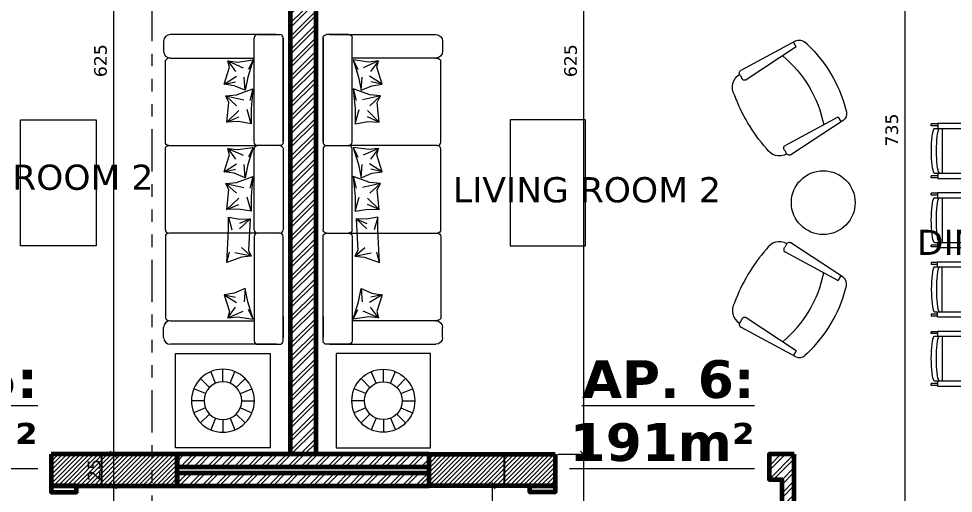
# Model space of a CAD drawing. Header units: inches. Extents: x -48 to 777, y -156 to 510.
# Drawn here: x 298.92 to 306.34, y 148.25 to 152.02 of the extents above; entities that cross this region are included whole.
import ezdxf

# ---------------------------------------------------------------- set-up
doc = ezdxf.new("R2010")
doc.units = ezdxf.units.IN
doc.header["$MEASUREMENT"] = 0
doc.set_wipeout_variables(frame=1)
doc.linetypes.add('ACAD_ISO06W100', pattern=[36, 24, -3, 0, -3, 0, -3, 0, -3])
doc.linetypes.add('ACAD_ISO10W100', pattern=[18, 12, -3, 0, -3])
doc.layers.get('Defpoints').update_dxf_attribs({"lineweight": 5})
for name, color, linetype, lineweight in [('A-AXIS', 253, 'ACAD_ISO10W100', 5), ('A-DIM', 9, 'Continuous', 5), ('A-FURN1', 211, 'Continuous', 15), ('A-LEVELS', 139, 'Continuous', 20), ('A-LIMIT LOT', 235, 'ACAD_ISO10W100', 20), ('A-PILLARS', 1, 'Continuous', 60), ('A-TEXT', 50, 'Continuous', 15), ('A-WALLS', 7, 'Continuous', 60), ('H-PILLARS', 61, 'Continuous', 5), ('H-WALLS', 51, 'Continuous', 5)]:
    doc.layers.add(name, color=color, linetype=linetype, lineweight=lineweight)
doc.layers.add('pts pc', color=7, linetype='Continuous')
doc.layers.add('str-columns', color=3, linetype='Continuous')
doc.styles.add('2mm', font='simplex.shx', dxfattribs={"height": 0.5})
doc.styles.add('ROMAND', font='verdana.ttf')
doc.dimstyles.new('M-1.50', dxfattribs={"dimtxt": 0.1, "dimasz": 0.05, "dimexe": 0.025, "dimexo": 0.025, "dimgap": 0.05, "dimtad": 1, "dimlfac": 100, "dimrnd": 0.5, "dimzin": 9, "dimdsep": 46, "dimtxsty": 'ROMAND', "dimblk": 'OBLIQUE', "dimcen": 1, "dimdle": 0.025, "dimclrd": 256, "dimclre": 256, "dimclrt": 2, "dimadec": 0, "dimazin": 0, "dimtfac": 0.666667, "dimtmove": 2, "dimatfit": 3, "dimfxl": 0.04, "dimtolj": 1, "dimtzin": 5, "dimlwd": -1, "dimlwe": -1, "dimarcsym": 0})
pattern_1 = [(45, (-242.49175, -175.21088), (-0.053033009, 0.053033009), []), (45, (-242.4564, -175.21088), (-0.053033009, 0.053033009), [])]

# ---------------------------------------------------------------- blocks, each defined once
blk = doc.blocks.new('dgfhujyfgff')
for p, q in [((632.157, 373.9542), (631.2215, 373.9542)), ((631.9908, 373.9542), (632.1867, 373.9542)), ((632.1867, 373.9542), (632.1867, 373.9542)), ((631.1615, 373.8942), (631.1615, 373.8065)), ((631.9608, 373.0039), (631.9608, 373.9242)), ((632.2166, 373.0065), (632.2166, 373.9269)), ((632.2167, 373.9242), (632.2167, 373.0039)), ((632.2167, 373.9242), (632.2167, 373.0039)), ((631.1767, 373.0039), (631.1767, 373.7264)), ((631.2215, 373.7465), (631.9612, 373.7465)), ((631.7283, 373.7211), (631.7965, 373.6276)), ((631.7283, 373.7211), (631.8626, 373.6615)), ((631.7283, 373.7211), (631.8136, 373.7109)), ((631.7426, 373.6661), (631.7283, 373.7211)), ((631.8136, 373.7109), (631.9517, 373.7311)), ((631.9517, 373.7311), (631.9039, 373.5785)), ((631.9517, 373.7311), (631.9093, 373.646)), ((631.6946, 373.5165), (631.7426, 373.6661)), ((631.6946, 373.5165), (631.8054, 373.5853)), ((631.6946, 373.5165), (631.7956, 373.5374)), ((631.8798, 373.4632), (631.8725, 373.5793)), ((631.9039, 373.5785), (631.8798, 373.4632)), ((631.7854, 373.502), (631.6946, 373.5165)), ((631.8798, 373.4632), (631.7854, 373.502)), ((631.8043, 373.4208), (631.9497, 373.4749)), ((631.9497, 373.4749), (631.9234, 373.3725)), ((631.9497, 373.4749), (631.9332, 373.298)), ((631.7093, 373.412), (631.8043, 373.4208)), ((631.7093, 373.412), (631.8051, 373.3263)), ((631.7093, 373.412), (631.8691, 373.3785)), ((631.7376, 373.3556), (631.7093, 373.412)), ((631.7203, 373.1819), (631.7376, 373.3556)), ((631.7203, 373.1819), (631.8246, 373.2824)), ((631.9338, 373.167), (631.8989, 373.2915)), ((631.9332, 373.298), (631.9338, 373.167)), ((631.7203, 373.1819), (631.8251, 373.228)), ((631.8223, 373.1872), (631.7203, 373.1819)), ((631.9338, 373.167), (631.8223, 373.1872)), ((631.2067, 372.9739), (631.9908, 372.9739)), ((631.7283, 372.9485), (631.7965, 372.855)), ((631.7283, 372.9485), (631.8626, 372.8889)), ((631.7283, 372.9485), (631.8136, 372.9384)), ((631.7426, 372.8936), (631.7283, 372.9485)), ((631.8136, 372.9384), (631.9517, 372.9586)), ((631.9517, 372.9586), (631.9039, 372.806)), ((631.9517, 372.9586), (631.9093, 372.8734)), ((632.1867, 372.9739), (631.9908, 372.9739)), ((632.1867, 372.9739), (631.9908, 372.9739)), ((631.1767, 372.2314), (631.1767, 372.9439)), ((631.6946, 372.744), (631.7426, 372.8936)), ((631.9608, 372.2314), (631.9608, 372.9439)), ((632.2167, 372.9439), (632.2167, 372.2314)), ((632.2167, 372.9439), (632.2167, 372.2314)), ((631.6946, 372.744), (631.8054, 372.8128)), ((631.8798, 372.6906), (631.8725, 372.8068)), ((631.9039, 372.806), (631.8798, 372.6906)), ((631.6946, 372.744), (631.7956, 372.7648)), ((631.7854, 372.7295), (631.6946, 372.744)), ((631.8798, 372.6906), (631.7854, 372.7295)), ((631.8043, 372.6483), (631.9497, 372.7023)), ((631.9497, 372.7023), (631.9234, 372.6)), ((631.9497, 372.7023), (631.9332, 372.5254)), ((631.7093, 372.6394), (631.8043, 372.6483)), ((631.7093, 372.6394), (631.8051, 372.5537)), ((631.7093, 372.6394), (631.8691, 372.6059)), ((631.7376, 372.5831), (631.7093, 372.6394)), ((631.7203, 372.4094), (631.7376, 372.5831)), ((631.7203, 372.4094), (631.8246, 372.5099)), ((631.7203, 372.4094), (631.8251, 372.4555)), ((631.9338, 372.3945), (631.8989, 372.519)), ((631.9332, 372.5254), (631.9338, 372.3945)), ((631.8223, 372.4147), (631.7203, 372.4094)), ((631.9338, 372.3945), (631.8223, 372.4147)), ((631.7327, 372.3424), (631.7641, 372.2304)), ((631.7327, 372.3424), (631.8331, 372.3242)), ((631.7333, 372.2246), (631.7327, 372.3424)), ((631.9249, 372.329), (631.8306, 372.2875)), ((631.9249, 372.329), (631.831, 372.2386)), ((631.8331, 372.3242), (631.9249, 372.329)), ((631.9249, 372.329), (631.9093, 372.0488)), ((631.7184, 371.9415), (631.7333, 372.2246)), ((631.1767, 372.1714), (631.1767, 371.449)), ((632.1867, 372.2014), (631.2067, 372.2014)), ((632.1867, 372.2014), (631.2067, 372.2014)), ((631.9608, 372.1714), (631.9608, 371.2512)), ((632.1867, 372.2014), (631.9908, 372.2014)), ((632.1867, 372.2014), (631.9908, 372.2014)), ((632.2167, 371.2512), (632.2167, 372.1714)), ((632.2167, 371.2512), (632.2167, 372.1714)), ((631.9348, 371.9981), (631.8485, 372.0752)), ((631.9093, 372.0488), (631.9348, 371.9981)), ((631.7184, 371.9415), (631.7421, 372.0336)), ((631.8493, 371.9901), (631.7184, 371.9415)), ((631.9348, 371.9981), (631.791, 372.0282)), ((631.9348, 371.9981), (631.8493, 371.9901)), ((631.8798, 371.7122), (631.7854, 371.6734)), ((631.8798, 371.7122), (631.8725, 371.596)), ((631.9039, 371.5968), (631.8798, 371.7122)), ((631.7854, 371.6734), (631.6946, 371.6588)), ((631.6946, 371.6588), (631.7956, 371.638)), ((631.6946, 371.6588), (631.8054, 371.59)), ((631.6946, 371.6588), (631.7426, 371.5092)), ((631.7283, 371.4543), (631.7965, 371.5478)), ((631.9517, 371.4442), (631.9039, 371.5968)), ((631.7283, 371.4543), (631.8626, 371.5139)), ((631.7426, 371.5092), (631.7283, 371.4543)), ((631.7283, 371.4543), (631.8136, 371.4644)), ((631.8136, 371.4644), (631.9517, 371.4442)), ((631.9517, 371.4442), (631.9093, 371.5294)), ((632.2166, 371.4663), (632.2166, 371.2812)), ((631.2215, 371.4289), (631.9608, 371.4289)), ((631.1615, 371.2812), (631.1615, 371.3689)), ((632.1566, 371.2212), (631.2215, 371.2212)), ((631.9908, 371.2212), (632.1867, 371.2212)), ((632.1867, 371.2212), (632.1867, 371.2212))]:
    blk.add_line(p, q)
for centre, major_axis, start_param, end_param in [((631.2215, 373.8942), (0.0424, 0.0424), 0.785398, 2.356194), ((631.9908, 373.9242), (-0.0212, 0.0212), -0.785398, 0.785398), ((632.1867, 373.9242), (0.0212, 0.0212), 5.497787, 7.068583), ((632.1867, 373.9242), (0.0212, 0.0212), 5.497787, 7.068583), ((631.2215, 373.8065), (-0.0424, 0.0424), 0.785398, 2.356194), ((631.2215, 373.6865), (0.0424, 0.0424), 0.785398, 1.628791), ((631.2067, 372.2314), (-0.0212, 0.0212), 0.785398, 2.356194), ((631.9908, 372.2314), (-0.0212, 0.0212), 0.785398, 2.356194), ((632.1867, 372.2314), (0.0212, 0.0212), 3.926991, 5.497787), ((632.1867, 372.2314), (0.0212, 0.0212), 3.926991, 5.497787), ((631.2067, 372.1714), (-0.0212, 0.0212), -0.785398, 0.785398), ((631.9908, 372.1714), (-0.0212, 0.0212), -0.785398, 0.785398), ((632.1867, 372.1714), (0.0212, 0.0212), 5.497787, 7.068583), ((632.1867, 372.1714), (0.0212, 0.0212), 5.497787, 7.068583), ((631.2215, 371.3689), (0.0424, 0.0424), 0.785398, 2.356194), ((631.2215, 371.4889), (-0.0424, 0.0424), 1.512802, 2.356194), ((631.2215, 371.2812), (-0.0424, 0.0424), 0.785398, 2.356194), ((631.9908, 371.2512), (-0.0212, 0.0212), 0.785398, 2.356194), ((632.1867, 371.2512), (0.0212, 0.0212), 3.926991, 5.497787), ((632.1867, 371.2512), (0.0212, 0.0212), 3.926991, 5.497787)]:
    blk.add_ellipse(centre, major_axis=major_axis, ratio=1, start_param=start_param, end_param=end_param)
at = {"extrusion": (0, 0, -1)}
for centre, major_axis, start_param, end_param in [((631.2067, 373.0039), (-0.0212, -0.0212), 5.497787, 7.068583), ((631.2067, 372.9439), (-0.0212, -0.0212), 0.785398, 2.356194), ((631.9908, 373.0039), (-0.0212, -0.0212), 5.497787, 7.068583), ((631.9908, 372.9439), (-0.0212, -0.0212), 0.785398, 2.356194), ((632.1867, 373.0039), (-0.0212, 0.0212), 2.356194, 3.926991), ((632.1867, 373.0039), (-0.0212, 0.0212), 2.356194, 3.926991), ((632.1867, 372.9439), (-0.0212, 0.0212), 0.785398, 2.356194), ((632.1867, 372.9439), (-0.0212, 0.0212), 0.785398, 2.356194)]:
    blk.add_ellipse(centre, major_axis=major_axis, ratio=1, start_param=start_param, end_param=end_param, dxfattribs=at)
blk = doc.blocks.new('dzhgjfcgxbf')
for p, q in [((631.6, 370.2882), (631.5618, 370.3806)), ((631.6574, 370.2996), (631.6574, 370.3996)), ((631.7148, 370.2882), (631.7531, 370.3806)), ((631.5514, 370.2557), (631.4807, 370.3264)), ((631.7635, 370.2557), (631.8342, 370.3264)), ((631.5189, 370.207), (631.4265, 370.2453)), ((631.796, 370.207), (631.8884, 370.2453)), ((631.5074, 370.1496), (631.4074, 370.1496)), ((631.5189, 370.0922), (631.4265, 370.0539)), ((631.796, 370.0922), (631.8884, 370.0539)), ((631.8074, 370.1496), (631.9074, 370.1496)), ((631.5514, 370.0435), (631.4807, 369.9728)), ((631.6, 370.011), (631.5618, 369.9186)), ((631.7148, 370.011), (631.7531, 369.9186)), ((631.7635, 370.0435), (631.8342, 369.9728)), ((631.6574, 369.9996), (631.6574, 369.8996))]:
    blk.add_line(p, q)
for radius in [0.25, 0.15]:
    blk.add_circle((631.6574, 370.1496), radius)
blk = doc.blocks.new('thnyfujgfdfd')
for p, q in [((620.6871, 375.6945), (620.6871, 375.7541)), ((620.6871, 375.7541), (620.7048, 375.7541)), ((620.7048, 375.6945), (620.7048, 375.7541)), ((620.7283, 375.723), (620.7314, 375.7279)), ((620.7283, 375.723), (620.7283, 375.2724)), ((620.7314, 375.7279), (620.7405, 375.7327)), ((620.7405, 375.7327), (620.7555, 375.7373)), ((620.7555, 375.7373), (620.7758, 375.7413)), ((620.7758, 375.7413), (620.8008, 375.7449)), ((620.8008, 375.7449), (620.8298, 375.7477)), ((620.8298, 375.7477), (620.8618, 375.7498)), ((620.8618, 375.7498), (620.896, 375.7511)), ((620.896, 375.7511), (620.9312, 375.7515)), ((620.9312, 375.7515), (620.9665, 375.7511)), ((620.9665, 375.7511), (621.0006, 375.7498)), ((621.0006, 375.7498), (621.0327, 375.7477)), ((621.0327, 375.7477), (621.0617, 375.7449)), ((621.0617, 375.7449), (621.0867, 375.7413)), ((621.0867, 375.7413), (621.107, 375.7373)), ((621.107, 375.7373), (621.1219, 375.7327)), ((621.1219, 375.7327), (621.1311, 375.7279)), ((621.1311, 375.7279), (621.1342, 375.723)), ((621.1342, 375.723), (621.1342, 375.2724)), ((621.1577, 375.6945), (621.1577, 375.7541)), ((621.1577, 375.7541), (621.1753, 375.7541)), ((621.1753, 375.6945), (621.1753, 375.7541)), ((620.6812, 375.6945), (620.6812, 375.3017)), ((620.7283, 375.6945), (620.6812, 375.6945)), ((620.7283, 375.6767), (620.7314, 375.6817)), ((621.1342, 375.6533), (620.7283, 375.6533)), ((620.7314, 375.6817), (620.7405, 375.6865)), ((620.7405, 375.6865), (620.7555, 375.691)), ((620.7555, 375.691), (620.7758, 375.6951)), ((620.7758, 375.6951), (620.8008, 375.6986)), ((620.8008, 375.6986), (620.8298, 375.7014)), ((620.8298, 375.7014), (620.8618, 375.7035)), ((620.8618, 375.7035), (620.896, 375.7048)), ((620.896, 375.7048), (620.9312, 375.7053)), ((620.9312, 375.7053), (620.9665, 375.7048)), ((620.9665, 375.7048), (621.0006, 375.7035)), ((621.0006, 375.7035), (621.0327, 375.7014)), ((621.0327, 375.7014), (621.0617, 375.6986)), ((621.0617, 375.6986), (621.0867, 375.6951)), ((621.0867, 375.6951), (621.107, 375.691)), ((621.107, 375.691), (621.1219, 375.6865)), ((621.1219, 375.6865), (621.1311, 375.6817)), ((621.1311, 375.6817), (621.1342, 375.6767)), ((621.1812, 375.6945), (621.1342, 375.6945)), ((621.1812, 375.6945), (621.1812, 375.3017)), ((620.7283, 375.3017), (620.6812, 375.3017)), ((621.1812, 375.3017), (621.1342, 375.3017)), ((621.1342, 375.2724), (620.7283, 375.2724))]:
    blk.add_line(p, q)
blk = doc.blocks.new('dining 2')
at = {"layer": 'A-FURN1'}
for p, q in [((548.7517, 324.7924), (548.7517, 323.9924)), ((549.3017, 324.7924), (549.3017, 323.9924)), ((549.8517, 324.7913), (549.8517, 323.9913))]:
    blk.add_line(p, q, dxfattribs=at)
blk.add_lwpolyline([(548.2017, 323.9924), (550.4017, 323.9924), (550.4017, 324.7924), (548.2017, 324.7924)], close=True, dxfattribs=at)
at = {"layer": 'A-FURN1', "extrusion": (0, 0, -1)}
for p, xscale, yscale, zscale, rotation in [((-5.1619, -3.537), -0.875000000495533, 0.875000000495533, 0.875000000495533, 7.09352576677702e-10), ((-1092.3415, -3.537), 0.875000000495533, 0.875000000495533, 0.875000000495533, 7.093909161536228e-10), ((-6.2619, -3.537), -0.875000000495533, 0.875000000495533, 0.875000000495533, 7.09352576677702e-10), ((-876.5151, -218.9224), -0.8750000004955332, 0.8750000004955332, 0.8750000004955332, 270.0000000007093), ((-222.0563, -218.9224), 0.8750000004955332, 0.8750000004955332, 0.8750000004955332, 90.00000000070933), ((-5.1619, 652.3218), 0.875000000495533, 0.875000000495533, 0.875000000495533, 180.0000000007093), ((-1092.3415, 652.3218), -0.875000000495533, 0.875000000495533, 0.875000000495533, 180.0000000007092), ((-6.2619, 652.3218), 0.875000000495533, 0.875000000495533, 0.875000000495533, 180.0000000007093), ((-6.8119, 652.3206), 0.875000000495533, 0.875000000495533, 0.875000000495533, 180.0000000007093)]:
    blk.add_blockref('thnyfujgfdfd', p, dxfattribs=dict(at, xscale=xscale, yscale=yscale, zscale=zscale, rotation=rotation))
at = {"layer": 'A-FURN1', "extrusion": (0, 0, -1), "xscale": -0.875000000495533, "yscale": 0.875000000495533, "zscale": 0.875000000495533}
blk.add_blockref('thnyfujgfdfd', (-6.8119, -3.5381), dxfattribs=at)
blk = doc.blocks.new('dgfhfjftdr')
for p, q in [((625.8405, 371.6693), (625.8404, 371.6414)), ((626.394, 371.6295), (625.8675, 371.6074)), ((626.4171, 371.6775), (625.8677, 371.7032)), ((626.3957, 371.6312), (626.3958, 371.6784)), ((626.4903, 371.5975), (626.4818, 371.6265)), ((625.8385, 370.8722), (625.8386, 370.9)), ((626.3923, 370.9093), (625.8658, 370.9339)), ((626.3939, 370.9075), (626.3938, 370.8584)), ((626.4887, 370.9407), (626.48, 370.9118)), ((626.4151, 370.8612), (625.8656, 370.8381))]:
    blk.add_line(p, q)
at = {"extrusion": (0, 0, -1)}
for centre, major_axis, start_param, end_param in [((625.841, 371.5474), (0.0926, 0.0926), 3.923254, 5.487744), ((625.8667, 371.6345), (0.0192, 0.0192), 2.326718, 4.18278), ((625.8668, 371.676), (0.0192, 0.0192), 3.676099, 5.532161), ((626.3939, 371.6312), (0.00125, 0.00125), 0.787847, 2.314305), ((626.4138, 371.6066), (0.0501, 0.0501), -0.738611, 0.501265), ((627.1695, 371.2675), (1.0507, 1.0507), 3.74268, 4.116199), ((625.2447, 371.272), (0.754, 0.754), 0.449496, 1.125822), ((625.3074, 371.272), (0.8675, 0.8675), 0.516881, 1.058813), ((625.8397, 370.994), (0.0926, 0.0926), 2.371136, 3.935625), ((625.8649, 370.9068), (0.0192, 0.0192), 3.676099, 5.532161), ((626.3922, 370.9075), (0.00125, 0.00125), -0.738611, 0.787847), ((626.4121, 370.932), (0.0501, 0.0501), 1.074429, 2.314305), ((625.8648, 370.8653), (0.0192, 0.0192), 2.326718, 4.18278)]:
    blk.add_ellipse(centre, major_axis=major_axis, ratio=1, start_param=start_param, end_param=end_param, dxfattribs=at)
blk = doc.blocks.new('_Oblique')
at = {"color": 0, "linetype": 'ByBlock', "lineweight": -2}
blk.add_line((-0.5, -0.5), (0.5, 0.5), dxfattribs=at)
blk = doc.blocks.new('*D86')
at = {"layer": 'A-DIM', "transparency": 16777216}
blk.add_line((305.9536, 154.8334), (305.9536, 147.4334), dxfattribs=at)
at = {"layer": 'Defpoints', "color": 0, "transparency": 16777216}
for p in [(305.9536, 154.8084), (305.9536, 147.4584), (305.9536, 147.4584)]:
    blk.add_point(p, dxfattribs=at)
at = {"layer": 'A-DIM', "transparency": 16777216, "xscale": 0.05, "yscale": 0.05, "zscale": 0.05}
for p, rotation in [((305.9536, 154.8084), 90), ((305.9536, 147.4584), 270)]:
    blk.add_blockref('_Oblique', p, dxfattribs=dict(at, rotation=rotation))
at = {"layer": 'A-DIM', "color": 2, "transparency": 16777216, "insert": (305.8515, 151.1334), "char_height": 0.1, "attachment_point": 5, "rotation": 90, "style": 'ROMAND'}
blk.add_mtext('\\A1;735', dxfattribs=at)
blk = doc.blocks.new('*D100')
at = {"layer": 'A-DIM', "transparency": 16777216}
blk.add_line((302.6768, 148.3334), (302.6768, 146.8334), dxfattribs=at)
at = {"layer": 'Defpoints', "color": 0, "transparency": 16777216}
for p in [(302.6768, 148.3084), (302.6768, 146.8584), (302.6768, 146.8584)]:
    blk.add_point(p, dxfattribs=at)
at = {"layer": 'A-DIM', "transparency": 16777216, "xscale": 0.05, "yscale": 0.05, "zscale": 0.05}
for p, rotation in [((302.6768, 148.3084), 90), ((302.6768, 146.8584), 270)]:
    blk.add_blockref('_Oblique', p, dxfattribs=dict(at, rotation=rotation))
at = {"layer": 'A-DIM', "color": 2, "transparency": 16777216, "insert": (302.5756, 147.5834), "char_height": 0.1, "attachment_point": 5, "rotation": 90, "style": 'ROMAND'}
blk.add_mtext('\\A1;145', dxfattribs=at)
blk = doc.blocks.new('*D252')
at = {"layer": 'A-DIM', "transparency": 16777216}
for p, q in [((300.1346, 154.8084), (299.6453, 154.8084)), ((299.6703, 154.8334), (299.6703, 148.5335)), ((299.8091, 148.5585), (299.6453, 148.5585))]:
    blk.add_line(p, q, dxfattribs=at)
at = {"layer": 'Defpoints', "color": 0, "transparency": 16777216}
for p in [(300.1596, 154.8084), (299.6703, 148.5585), (299.8341, 148.5585)]:
    blk.add_point(p, dxfattribs=at)
at = {"layer": 'A-DIM', "transparency": 16777216, "xscale": 0.05, "yscale": 0.05, "zscale": 0.05}
for p, rotation in [((299.6703, 154.8084), 90), ((299.6703, 148.5585), 270)]:
    blk.add_blockref('_Oblique', p, dxfattribs=dict(at, rotation=rotation))
at = {"layer": 'A-DIM', "color": 2, "transparency": 16777216, "insert": (299.5683, 151.6835), "char_height": 0.1, "attachment_point": 5, "rotation": 90, "style": 'ROMAND'}
blk.add_mtext('\\A1;625', dxfattribs=at)
blk = doc.blocks.new('*D253')
at = {"layer": 'A-DIM', "transparency": 16777216}
for p, q in [((299.6703, 148.5835), (299.6703, 148.2834)), ((299.8091, 148.5585), (299.6453, 148.5585)), ((299.8037, 148.3084), (299.6453, 148.3084))]:
    blk.add_line(p, q, dxfattribs=at)
at = {"layer": 'Defpoints', "color": 0, "transparency": 16777216}
for p in [(299.8341, 148.5585), (299.6703, 148.3084), (299.8287, 148.3084)]:
    blk.add_point(p, dxfattribs=at)
at = {"layer": 'A-DIM', "transparency": 16777216, "xscale": 0.05, "yscale": 0.05, "zscale": 0.05}
for p, rotation in [((299.6703, 148.5585), 90), ((299.6703, 148.3084), 270)]:
    blk.add_blockref('_Oblique', p, dxfattribs=dict(at, rotation=rotation))
at = {"layer": 'A-DIM', "color": 2, "transparency": 16777216, "insert": (299.5183, 148.4335), "char_height": 0.1, "attachment_point": 5, "rotation": 90, "style": 'ROMAND'}
blk.add_mtext('\\A1;25', dxfattribs=at)
blk = doc.blocks.new('*D254')
at = {"layer": 'A-DIM', "transparency": 16777216}
for p, q in [((299.8037, 148.3084), (299.6453, 148.3084)), ((299.6703, 148.3334), (299.6703, 143.8334)), ((299.7713, 143.8584), (299.6453, 143.8584))]:
    blk.add_line(p, q, dxfattribs=at)
at = {"layer": 'Defpoints', "color": 0, "transparency": 16777216}
for p in [(299.8287, 148.3084), (299.6703, 143.8584), (299.7963, 143.8584)]:
    blk.add_point(p, dxfattribs=at)
at = {"layer": 'A-DIM', "transparency": 16777216, "xscale": 0.05, "yscale": 0.05, "zscale": 0.05}
for p, rotation in [((299.6703, 148.3084), 90), ((299.6703, 143.8584), 270)]:
    blk.add_blockref('_Oblique', p, dxfattribs=dict(at, rotation=rotation))
at = {"layer": 'A-DIM', "color": 2, "transparency": 16777216, "insert": (299.5693, 146.0834), "char_height": 0.1, "attachment_point": 5, "rotation": 90, "style": 'ROMAND'}
blk.add_mtext('\\A1;445', dxfattribs=at)
blk = doc.blocks.new('*D258')
at = {"layer": 'A-DIM', "transparency": 16777216}
for p, q in [((303.6061, 154.8083), (303.378, 154.8083)), ((303.403, 154.8333), (303.403, 148.5334)), ((303.2018, 148.5584), (303.428, 148.5584))]:
    blk.add_line(p, q, dxfattribs=at)
at = {"layer": 'Defpoints', "color": 0, "transparency": 16777216}
for p in [(303.6311, 154.8083), (303.1768, 148.5584), (303.403, 148.5584)]:
    blk.add_point(p, dxfattribs=at)
at = {"layer": 'A-DIM', "transparency": 16777216, "xscale": 0.05, "yscale": 0.05, "zscale": 0.05}
for p, rotation in [((303.403, 154.8083), 90), ((303.403, 148.5584), 270)]:
    blk.add_blockref('_Oblique', p, dxfattribs=dict(at, rotation=rotation))
at = {"layer": 'A-DIM', "color": 2, "transparency": 16777216, "insert": (303.3009, 151.6834), "char_height": 0.1, "attachment_point": 5, "rotation": 90, "style": 'ROMAND'}
blk.add_mtext('\\A1;625', dxfattribs=at)
blk = doc.blocks.new('*D259')
at = {"layer": 'A-DIM', "transparency": 16777216}
for p, q in [((303.403, 148.5834), (303.403, 146.5334)), ((303.2018, 148.5584), (303.428, 148.5584)), ((304.2518, 146.5584), (303.378, 146.5584))]:
    blk.add_line(p, q, dxfattribs=at)
at = {"layer": 'Defpoints', "color": 0, "transparency": 16777216}
for p in [(303.1768, 148.5584), (303.403, 146.5584), (304.2768, 146.5584)]:
    blk.add_point(p, dxfattribs=at)
at = {"layer": 'A-DIM', "transparency": 16777216, "xscale": 0.05, "yscale": 0.05, "zscale": 0.05}
for p, rotation in [((303.403, 148.5584), 90), ((303.403, 146.5584), 270)]:
    blk.add_blockref('_Oblique', p, dxfattribs=dict(at, rotation=rotation))
at = {"layer": 'A-DIM', "color": 2, "transparency": 16777216, "insert": (303.3009, 147.5584), "char_height": 0.1, "attachment_point": 5, "rotation": 90, "style": 'ROMAND'}
blk.add_mtext('\\A1;200', dxfattribs=at)
blk = doc.blocks.new('LOT 688  TOPOGRAPHIC PLAN')
at = {"layer": 'A-LEVELS', "linetype": 'Continuous'}
blk.add_lwpolyline([(-315983.99229, -27907.54002), (-315982.70884, -27907.13172), (-315981.3889, -27906.79452), (-315980.05951, -27906.48626), (-315978.74737, -27906.12897), (-315978.10784, -27905.9037), (-315977.48306, -27905.63696), (-315976.24323, -27905.07662), (-315975.60733, -27904.84201), (-315974.95799, -27904.64593), (-315973.63177, -27904.33455), (-315970.95685, -27903.79566), (-315969.62603, -27903.51344)], dxfattribs=at)
at = {"layer": 'pts pc', "linetype": 'Continuous'}
for points in [[(-315977.39512, -27906.34576), (-315978.1059, -27907.04896)], [(-315977.39891, -27907.05275), (-315978.10211, -27906.34197)]]:
    blk.add_lwpolyline(points, dxfattribs=at)
at = {"layer": 'pts pc', "color": 1, "char_height": 0.5, "width": 3.0714286, "attachment_point": 1, "rotation": 359.692852, "style": '2mm'}
for s, insert in [('\\Fsimplex.shx;\\W1.0000000000;\\T1.0000000000;\\o\\l96.849', (-315977.24918, -27906.45004)), ('\\Fsimplex.shx;\\W1.0000000000;\\T1.0000000000;\\o\\l97.044', (-315984.13902, -27907.14812))]:
    blk.add_mtext(s, dxfattribs=dict(at, insert=insert))
at = {"linetype": 'Continuous'}
blk.add_wipeout([(-315996.80172, -27893.57917), (-315969.32038, -27896.23659), (-315969.32038, -27930.53073), (-315964.08799, -27936.87852), (-315964.6636, -27941.43051), (-315970.22923, -27937.16678), (-315985.1164, -27950.2257)], dxfattribs=at).dxf.layer = 'A-LIMIT LOT'

msp = doc.modelspace()

# ---------------------------------------------------------------- block references
at = {"layer": 'pts pc'}
msp.add_blockref('LOT 688  TOPOGRAPHIC PLAN', (316282.44716, 28057.10823), dxfattribs=at)

# ---------------------------------------------------------------- next in the draw order: hatches: boundary and pattern name
at = {"layer": 'H-PILLARS'}
h = msp.add_hatch(dxfattribs=at)
h.set_pattern_fill('ANSI31', color=256, scale=0.2)
h.set_pattern_definition([(45, (-242.191753, -175.21929), (-0.0176776695, 0.0176776695), [])])
h.paths.add_polyline_path([(299.17678, 148.55845), (299.17678, 148.30845), (300.17678, 148.30845), (300.17678, 148.55845)])
h = msp.add_hatch(dxfattribs=at)
h.set_pattern_fill('ANSI31', color=256, scale=0.2)
h.set_pattern_definition([(45, (-242.991753, -175.21929), (-0.0176776695, 0.0176776695), [])])
h.paths.add_polyline_path([(303.17678, 148.55845), (303.17678, 148.30845), (302.17678, 148.30845), (302.17678, 148.55845)])
at = {"layer": 'H-WALLS'}
h = msp.add_hatch(dxfattribs=at)
h.set_pattern_fill('ANSI32', color=256, scale=0.2)
h.set_pattern_definition(pattern_1)
h.paths.add_polyline_path([(301.27678, 148.55845), (301.07678, 148.55845), (301.07678, 154.80845), (301.27678, 154.80845)])
h = msp.add_hatch(dxfattribs=at)
h.set_pattern_fill('ANSI32', color=256, scale=0.2)
h.set_pattern_definition(pattern_1)
h.paths.add_polyline_path([(302.17678, 148.55845), (300.17678, 148.55845), (300.17678, 148.45845), (302.17678, 148.45845)])
h = msp.add_hatch(dxfattribs=at)
h.set_pattern_fill('ANSI32', color=256, scale=0.2)
h.set_pattern_definition(pattern_1)
h.paths.add_polyline_path([(305.07678, 148.55845), (304.87678, 148.55845), (304.87678, 148.35845), (304.97678, 148.35845), (304.97678, 146.55845), (304.27678, 146.55845), (304.27678, 146.35845), (304.37678, 146.35845), (304.37678, 146.45845), (305.07678, 146.45845)])
h = msp.add_hatch(dxfattribs=at)
h.set_pattern_fill('ANSI32', color=256, scale=0.2)
h.set_pattern_definition(pattern_1)
h.paths.add_polyline_path([(302.17678, 148.40845), (300.17678, 148.40845), (300.17678, 148.30845), (302.17678, 148.30845)])

# ---------------------------------------------------------------- next in the draw order: linework, layer by layer
at = {"layer": 'A-AXIS', "linetype": 'ACAD_ISO06W100', "ltscale": 0.014}
msp.add_lwpolyline([(299.97678, 162.53523), (299.97678, 107.99672)], dxfattribs=at)
at = {"layer": 'A-FURN1'}
for points in [[(298.93356, 151.21356), (299.53356, 151.21356), (299.53356, 150.21356), (298.93356, 150.21356)], [(303.41999, 151.21356), (302.81999, 151.21356), (302.81999, 150.21356), (303.41999, 150.21356)], [(300.91476, 148.60855), (300.16476, 148.60855), (300.16476, 149.35855), (300.91476, 149.35855)], [(301.43879, 148.60855), (302.18879, 148.60855), (302.18879, 149.35855), (301.43879, 149.35855)]]:
    msp.add_lwpolyline(points, close=True, dxfattribs=at)
msp.add_circle((305.30655, 150.55662), 0.25322, dxfattribs=at)
at = {"layer": 'A-PILLARS'}
for points in [[(299.17678, 148.55845), (299.17678, 148.30845), (300.17678, 148.30845), (300.17678, 148.55845)], [(303.17678, 148.55845), (303.17678, 148.30845), (302.17678, 148.30845), (302.17678, 148.55845)]]:
    msp.add_lwpolyline(points, close=True, dxfattribs=at)
at = {"layer": 'A-WALLS'}
for points in [[(301.27678, 148.55845), (301.07678, 148.55845), (301.07678, 154.80845), (301.27678, 154.80845)], [(302.17678, 148.55845), (300.17678, 148.55845), (300.17678, 148.45845), (302.17678, 148.45845)], [(305.07678, 148.55845), (304.87678, 148.55845), (304.87678, 148.35845), (304.97678, 148.35845), (304.97678, 146.55845), (304.27678, 146.55845), (304.27678, 146.35845), (304.37678, 146.35845), (304.37678, 146.45845), (305.07678, 146.45845)], [(302.17678, 148.40845), (300.17678, 148.40845), (300.17678, 148.30845), (302.17678, 148.30845)], [(299.37678, 148.30845), (299.17678, 148.30845), (299.17678, 148.25845), (299.37678, 148.25845)], [(302.97678, 148.30845), (303.17678, 148.30845), (303.17678, 148.25845), (302.97678, 148.25845)]]:
    msp.add_lwpolyline(points, close=True, dxfattribs=at)
at = {"layer": 'str-columns'}
for points in [[(299.57678, 148.30845), (300.17678, 148.30845), (300.17678, 148.55845), (299.57678, 148.55845)], [(302.17678, 148.30845), (302.77678, 148.30845), (302.77678, 148.55845), (302.17678, 148.55845)]]:
    msp.add_lwpolyline(points, close=True, dxfattribs=at)

# ---------------------------------------------------------------- next in the draw order: block references
at = {"layer": 'A-FURN1', "extrusion": (0, 0, -1)}
for name, p, xscale, yscale, zscale, rotation in [('dgfhfjftdr', (6.98268, -424.65915, -97), -0.9000000000000001, 0.9000000000000001, 0.9000000000000001, 329.109866375552), ('dgfhujyfgff', (267.97626, -184.66736), -0.8999999999999986, 0.8999999999999986, 0.8999999999999986, 359.9999999993772), ('dgfhfjftdr', (6.98268, 725.8323, -97), 0.9000000000000004, 0.9000000000000004, 0.9000000000000004, 210.8901336244479)]:
    msp.add_blockref(name, p, dxfattribs=dict(at, xscale=xscale, yscale=yscale, zscale=zscale, rotation=rotation))
at = {"layer": 'A-FURN1', "extrusion": (0, 0, -1), "xscale": 0.8999999999999986, "yscale": 0.8999999999999986, "zscale": 0.8999999999999986}
msp.add_blockref('dgfhujyfgff', (-870.32982, -184.66736), dxfattribs=at)
at = {"layer": 'A-FURN1', "rotation": 90}
msp.add_blockref('dining 2', (631.41024, -399.15868), dxfattribs=at)
at = {"layer": 'A-FURN1', "extrusion": (0, 0, -1)}
msp.add_blockref('dzhgjfcgxbf', (-932.1972, -221.16604), dxfattribs=at)
at = {"layer": 'A-FURN1', "extrusion": (0, 0, -1), "xscale": -1}
msp.add_blockref('dzhgjfcgxbf', (329.84365, -221.16604), dxfattribs=at)

# ---------------------------------------------------------------- next in the draw order: texts
at = {"layer": 'A-TEXT', "width": 2.4947222, "attachment_point": 9, "style": 'ROMAND'}
for s, insert, char_height in [('LIVING ROOM 2', (299.98762, 150.65442), 0.2), ('LIVING ROOM 2', (304.4942, 150.55503), 0.2), ('DINING ROOM', (307.99301, 150.13729), 0.2), ('{\\fVerdana|b1|i0|c0|p34;\\LAP. 6: 191m²}', (304.76124, 148.4996), 0.3), ('{\\fVerdana|b1|i0|c0|p34;\\LAP. 5: 197m²}', (299.06949, 148.4996), 0.3)]:
    msp.add_mtext(s, dxfattribs=dict(at, insert=insert, char_height=char_height))

# ---------------------------------------------------------------- next in the draw order: dimensions: what is measured, and where the dimension line sits
at = {"layer": 'A-DIM'}
for base, p1, p2, picture, middle in [((299.67035, 148.55845), (300.15958, 154.80845), (299.83407, 148.55845), '*D252', (299.56827, 151.68345)), ((303.40303, 148.55845), (303.63106, 154.80831), (303.17678, 148.55845), '*D258', (303.30094, 151.68338)), ((305.95356, 147.45845), (305.95356, 154.80845), (305.95356, 147.45845), '*D86', (305.85147, 151.13345)), ((299.67035, 148.30845), (299.83407, 148.55845), (299.82866, 148.30845), '*D253', (299.51827, 148.43345)), ((303.40303, 146.55845), (303.17678, 148.55845), (304.27678, 146.55845), '*D259', (303.30094, 147.55845)), ((299.67035, 143.85845), (299.82866, 148.30845), (299.79625, 143.85845), '*D254', (299.56931, 146.08345)), ((302.67678, 146.85845), (302.67678, 148.30845), (302.67678, 146.85845), '*D100', (302.57557, 147.58345))]:
    dim = msp.add_linear_dim(base=base, p1=p1, p2=p2, angle=90, dimstyle='M-1.50', dxfattribs=at)
    dim.commit()
    dim.dimension.update_dxf_attribs({"geometry": picture, "text_midpoint": middle})

doc.saveas('drawing.dxf')
